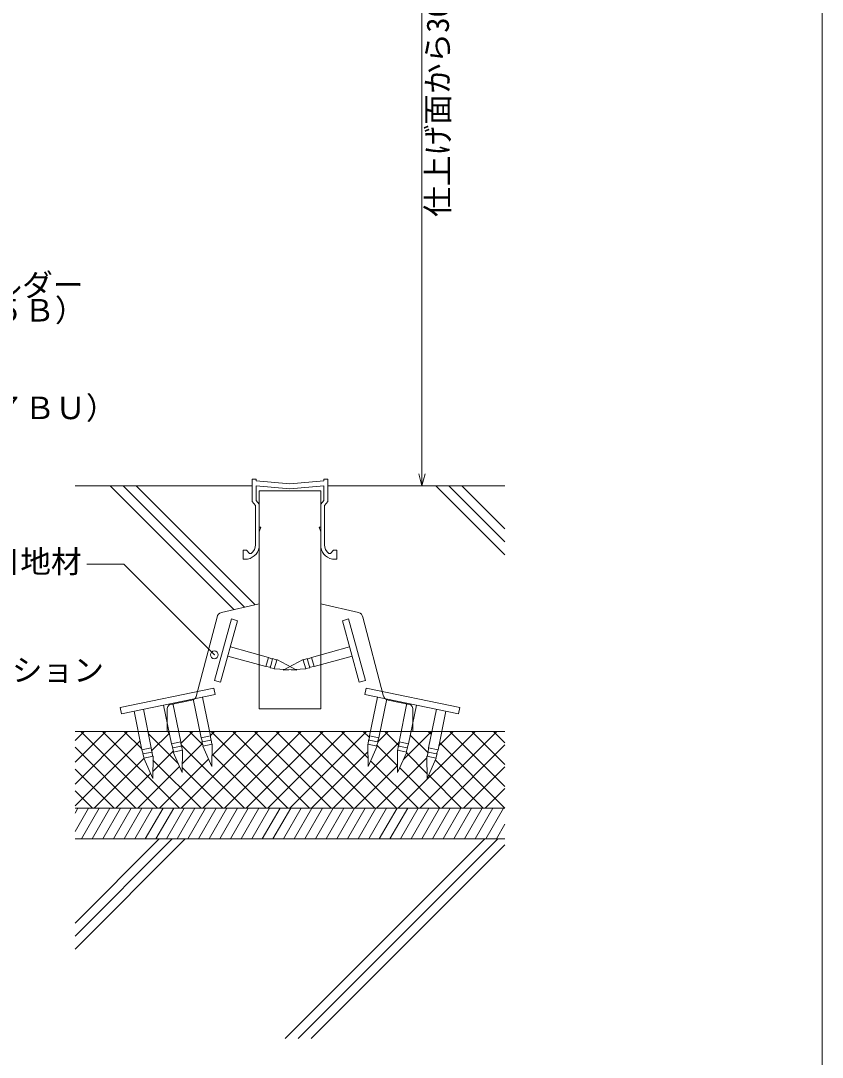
# Model space of a CAD drawing. Units: millimetres, scale not verified. Extents: x -675 to 675, y -471 to 460.
# Drawn here: x 414 to 675, y -199 to 138.5 of the extents above; entities that cross this region are included whole.
import ezdxf
from ezdxf.enums import TextEntityAlignment as Align

# ---------------------------------------------------------------- set-up
doc = ezdxf.new("R2010")
doc.units = ezdxf.units.MM
doc.header["$LTSCALE"] = 5
doc.header["$PDMODE"] = 32
doc.header["$PDSIZE"] = 2.5
doc.layers.add('1-0_芯・寸法線', color=7, linetype='Continuous', lineweight=18)
doc.layers.add('F-F', color=7, linetype='Continuous', lineweight=18)
doc.styles.add('ＭＳ ゴシック', font='')
doc.styles.get('ＭＳ ゴシック').set_extended_font_data('MS Gothic')

msp = doc.modelspace()

# ---------------------------------------------------------------- linework, layer by layer
at = {"layer": '1-0_芯・寸法線'}
for p, q in [((544.629, -12.878), (543.593, -9.014)), ((544.629, -12.878), (545.664, -9.014)), ((431.656, -12.878), (489.35, -12.878)), ((443.09, -12.878), (483.403, -53.191)), ((447.332, -12.878), (486.859, -52.404)), ((451.575, -12.878), (490.314, -51.617)), ((489.35, -18.061), (489.35, -10.788)), ((490.602, -11.309), (501.656, -12.285)), ((490.609, -17.65), (490.609, -12.866)), ((490.609, -12.866), (501.656, -13.842)), ((512.71, -11.309), (501.656, -12.285)), ((512.703, -12.866), (501.656, -13.842)), ((512.703, -17.65), (512.703, -12.866)), ((513.962, -18.061), (513.962, -10.788)), ((513.962, -12.878), (571.656, -12.878)), ((549.156, -12.878), (571.656, -35.379)), ((553.398, -12.878), (571.656, -31.136)), ((557.641, -12.878), (571.656, -26.893)), ((491.656, -14.517), (511.656, -14.517)), ((491.656, -14.517), (491.656, -85.519)), ((511.656, -14.517), (511.656, -85.519)), ((490.389, -19.301), (489.35, -18.061)), ((490.389, -19.301), (490.389, -32.09)), ((491.635, -18.891), (490.609, -17.65)), ((511.677, -18.891), (512.703, -17.65)), ((512.923, -19.301), (513.962, -18.061)), ((512.923, -19.301), (512.923, -32.09)), ((491.656, -26.382), (492.159, -26.382)), ((492.159, -26.382), (491.656, -27.891)), ((511.656, -26.382), (511.153, -26.382)), ((511.154, -26.382), (511.656, -27.891)), ((487.48, -33.873), (486.44, -33.873)), ((487.48, -33.873), (488.504, -34.897)), ((488.5, -34.901), (488.969, -34.901)), ((514.812, -34.901), (514.343, -34.901)), ((515.832, -33.873), (514.808, -34.897)), ((515.832, -33.873), (516.872, -33.873)), ((435.536, -38.445), (447.536, -38.445)), ((435.536, -38.445), (447.536, -38.445)), ((477.03, -67.939), (447.536, -38.445)), ((477.03, -67.939), (447.536, -38.445)), ((491.656, -51.311), (479.325, -54.12)), ((511.656, -51.311), (523.987, -54.12)), ((477.915, -55.621), (471.262, -81.057)), ((477.065, -76.303), (482.602, -56.261)), ((484.604, -56.815), (479.07, -76.854)), ((482.602, -56.261), (484.604, -56.815)), ((520.71, -56.261), (518.708, -56.815)), ((518.708, -56.815), (524.242, -76.854)), ((526.247, -76.303), (520.71, -56.261)), ((525.398, -55.621), (532.05, -81.057)), ((482.252, -65.332), (494.66, -68.759)), ((521.061, -65.332), (508.652, -68.759)), ((481.421, -68.339), (493.829, -71.769)), ((494.66, -68.759), (493.829, -71.769)), ((494.67, -68.775), (495.971, -69.297)), ((495.608, -70.641), (495.184, -72.143)), ((495.608, -70.641), (496.015, -69.134)), ((496.015, -69.134), (497.378, -69.693)), ((497.378, -69.693), (496.518, -72.511)), ((497.309, -69.665), (497.349, -69.504)), ((497.349, -69.504), (503.86, -72.922)), ((505.963, -69.504), (499.453, -72.922)), ((507.297, -69.134), (505.935, -69.693)), ((505.935, -69.693), (506.795, -72.511)), ((506.003, -69.665), (505.963, -69.504)), ((507.705, -70.641), (507.297, -69.134)), ((508.642, -68.775), (507.341, -69.297)), ((507.705, -70.641), (508.129, -72.143)), ((508.652, -68.759), (509.484, -71.769)), ((521.892, -68.339), (509.484, -71.769)), ((493.829, -71.769), (495.23, -71.981)), ((495.184, -72.143), (496.567, -72.352)), ((496.518, -72.511), (503.86, -72.922)), ((506.795, -72.511), (499.453, -72.922)), ((508.129, -72.143), (506.746, -72.352)), ((509.484, -71.769), (508.083, -71.981)), ((477.065, -76.303), (479.07, -76.854)), ((526.247, -76.303), (524.242, -76.854)), ((446.335, -85.062), (476.872, -78.815)), ((446.752, -87.097), (477.289, -80.85)), ((476.872, -78.815), (477.289, -80.85)), ((526.44, -78.815), (526.023, -80.85)), ((556.56, -87.097), (526.023, -80.85)), ((556.977, -85.062), (526.44, -78.815)), ((460.499, -84.286), (463.079, -96.884)), ((469.665, -82.711), (462.303, -84.246)), ((533.647, -82.711), (541.01, -84.246)), ((446.335, -85.062), (446.752, -87.097)), ((461.656, -85.464), (461.656, -92.878)), ((491.656, -85.519), (511.656, -85.519)), ((541.656, -85.464), (541.656, -92.878)), ((556.977, -85.062), (556.56, -87.097)), ((431.656, -92.878), (571.656, -92.878)), ((431.656, -110.003), (448.782, -92.878)), ((431.656, -102.932), (441.711, -92.878)), ((431.656, -95.861), (434.64, -92.878)), ((433.554, -92.878), (458.554, -117.878)), ((440.625, -92.878), (465.625, -117.878)), ((447.696, -92.878), (453.394, -98.575)), ((455.485, -93.246), (455.853, -92.878)), ((455.575, -93.686), (465.348, -103.459)), ((456.588, -99.214), (462.372, -93.43)), ((461.656, -92.878), (541.656, -92.878)), ((461.839, -92.878), (462.367, -93.406)), ((466.171, -96.702), (469.995, -92.878)), ((466.208, -117.878), (491.208, -92.878)), ((468.91, -92.878), (473.323, -97.292)), ((472.707, -94.914), (475.762, -94.288)), ((473.279, -117.878), (498.279, -92.878)), ((475.744, -94.2), (477.066, -92.878)), ((475.981, -92.878), (500.981, -117.878)), ((476.268, -100.747), (484.137, -92.878)), ((480.35, -117.878), (505.35, -92.878)), ((483.052, -92.878), (508.052, -117.878)), ((487.421, -117.878), (512.421, -92.878)), ((490.123, -92.878), (515.123, -117.878)), ((494.492, -117.878), (519.492, -92.878)), ((497.194, -92.878), (522.194, -117.878)), ((501.563, -117.878), (526.563, -92.878)), ((504.265, -92.878), (529.265, -117.878)), ((511.336, -92.878), (536.336, -117.878)), ((518.407, -92.878), (527.057, -101.528)), ((525.478, -92.878), (527.499, -94.899)), ((530.606, -94.914), (527.551, -94.288)), ((530.246, -96.266), (533.634, -92.878)), ((532.549, -92.878), (537.082, -97.411)), ((536.919, -117.878), (561.919, -92.878)), ((538.581, -102.074), (547.777, -92.878)), ((540.811, -94.068), (546.514, -99.772)), ((543.99, -117.878), (568.99, -92.878)), ((546.691, -92.878), (547.697, -93.884)), ((550.117, -97.608), (554.848, -92.878)), ((553.763, -92.878), (571.656, -110.772)), ((560.834, -92.878), (571.656, -103.701)), ((567.905, -92.878), (571.656, -96.63)), ((431.656, -117.074), (452.843, -95.888)), ((463.079, -96.884), (466.134, -96.258)), ((463.522, -98.218), (466.252, -97.659)), ((466.218, -97.257), (486.839, -117.878)), ((466.631, -103.313), (473.156, -96.788)), ((473.15, -96.249), (475.88, -95.69)), ((473.267, -97.648), (476.322, -97.022)), ((473.267, -97.648), (476.216, -104.273)), ((476.322, -97.022), (476.216, -104.273)), ((515.706, -117.878), (537.166, -96.418)), ((526.991, -97.022), (527.097, -104.273)), ((530.046, -97.648), (526.991, -97.022)), ((530.046, -97.648), (527.097, -104.273)), ((530.163, -96.249), (527.433, -95.69)), ((529.965, -97.365), (536.694, -104.094)), ((539.791, -98.218), (537.061, -97.659)), ((540.234, -96.884), (537.179, -96.258)), ((550.339, -96.526), (571.656, -117.843)), ((551.061, -117.878), (571.656, -97.282)), ((431.656, -98.051), (451.483, -117.878)), ((453.45, -98.853), (456.506, -98.227)), ((453.893, -100.188), (456.623, -99.629)), ((454.01, -101.587), (457.066, -100.961)), ((457.066, -100.961), (456.959, -108.213)), ((456.993, -105.879), (463.674, -99.199)), ((463.639, -99.618), (466.694, -98.992)), ((463.639, -99.618), (466.588, -106.243)), ((466.694, -98.992), (466.588, -106.243)), ((476.275, -100.243), (493.91, -117.878)), ((508.634, -117.878), (527.027, -99.486)), ((539.674, -99.618), (536.619, -98.992)), ((536.619, -98.992), (536.725, -106.243)), ((539.674, -99.618), (536.725, -106.243)), ((539.555, -99.884), (546.331, -106.66)), ((546.247, -100.961), (546.354, -108.213)), ((549.302, -101.587), (546.247, -100.961)), ((549.42, -100.188), (546.69, -99.629)), ((549.862, -98.853), (546.807, -98.227)), ((437.924, -117.878), (454.073, -101.729)), ((452.066, -117.878), (465.699, -104.245)), ((454.01, -101.587), (456.959, -108.213)), ((457.047, -102.229), (472.696, -117.878)), ((459.137, -117.878), (475.146, -101.869)), ((522.777, -117.878), (536.692, -103.963)), ((527.93, -102.401), (543.407, -117.878)), ((529.848, -117.878), (546.255, -101.471)), ((549.302, -101.587), (546.354, -108.213)), ((549.003, -102.261), (564.62, -117.878)), ((558.132, -117.878), (571.656, -104.354)), ((431.656, -105.122), (444.412, -117.878)), ((444.995, -117.878), (456.251, -106.622)), ((466.61, -104.72), (479.768, -117.878)), ((537.378, -104.777), (550.478, -117.878)), ((546.825, -107.154), (557.549, -117.878)), ((431.656, -112.193), (437.341, -117.878)), ((565.203, -117.878), (571.656, -111.425)), ((431.656, -117.878), (571.656, -117.878)), ((431.656, -125.518), (436.068, -117.878)), ((431.656, -119.518), (432.603, -117.878)), ((433.758, -127.878), (439.532, -117.878)), ((437.222, -127.878), (442.996, -117.878)), ((440.686, -127.878), (446.46, -117.878)), ((444.15, -127.878), (449.924, -117.878)), ((447.615, -127.878), (453.388, -117.878)), ((451.079, -127.878), (456.852, -117.878)), ((454.543, -127.878), (460.316, -117.878)), ((458.007, -127.878), (463.78, -117.878)), ((461.471, -127.878), (467.244, -117.878)), ((464.935, -127.878), (470.709, -117.878)), ((468.399, -127.878), (474.173, -117.878)), ((471.863, -127.878), (477.637, -117.878)), ((475.327, -127.878), (481.101, -117.878)), ((478.791, -127.878), (484.565, -117.878)), ((482.256, -127.878), (488.029, -117.878)), ((485.72, -127.878), (491.493, -117.878)), ((489.184, -127.878), (494.957, -117.878)), ((492.648, -127.878), (498.421, -117.878)), ((496.112, -127.878), (501.885, -117.878)), ((499.576, -127.878), (505.35, -117.878)), ((503.04, -127.878), (508.814, -117.878)), ((506.504, -127.878), (512.278, -117.878)), ((509.968, -127.878), (515.742, -117.878)), ((513.433, -127.878), (519.206, -117.878)), ((516.897, -127.878), (522.67, -117.878)), ((520.361, -127.878), (526.134, -117.878)), ((523.825, -127.878), (529.598, -117.878)), ((527.289, -127.878), (533.062, -117.878)), ((530.753, -127.878), (536.527, -117.878)), ((534.217, -127.878), (539.991, -117.878)), ((537.681, -127.878), (543.455, -117.878)), ((541.145, -127.878), (546.919, -117.878)), ((544.609, -127.878), (550.383, -117.878)), ((548.074, -127.878), (553.847, -117.878)), ((551.538, -127.878), (557.311, -117.878)), ((555.002, -127.878), (560.775, -117.878)), ((558.466, -127.878), (564.239, -117.878)), ((561.93, -127.878), (567.703, -117.878)), ((565.394, -127.878), (571.168, -117.878)), ((568.858, -127.878), (571.656, -123.031)), ((431.656, -127.878), (571.656, -127.878)), ((431.656, -155.258), (459.036, -127.878)), ((431.656, -159.501), (463.279, -127.878)), ((431.656, -163.743), (467.522, -127.878)), ((500.102, -192.878), (565.102, -127.878)), ((504.345, -192.878), (569.345, -127.878)), ((508.588, -192.878), (571.656, -129.809))]:
    msp.add_line(p, q, dxfattribs=at)
for points in [[(544.629, -12.878), (544.629, 257.309), (543.593, 253.446)], [(489.35, -10.788), (490.602, -10.788), (490.602, -11.309)], [(513.962, -10.788), (512.71, -10.788), (512.71, -11.309)], [(486.44, -33.869), (486.44, -36.771), (487.839, -36.771)], [(516.872, -33.869), (516.872, -36.771), (515.473, -36.771)], [(463.553, -83.66), (466.134, -96.258), (466.252, -97.659), (466.413, -97.627), (466.531, -99.024)], [(470.127, -82.316), (472.707, -94.914), (473.15, -96.249), (472.989, -96.282), (473.43, -97.613)], [(473.182, -81.69), (475.762, -94.288), (475.88, -95.69), (476.041, -95.657), (476.159, -97.054)], [(530.131, -81.69), (527.551, -94.288), (527.433, -95.69), (527.272, -95.657), (527.154, -97.054)], [(533.186, -82.316), (530.606, -94.914), (530.163, -96.249), (530.324, -96.282), (529.883, -97.613)], [(539.76, -83.66), (537.179, -96.258), (537.061, -97.659), (536.9, -97.627), (536.782, -99.024)], [(542.814, -84.286), (540.234, -96.884), (539.791, -98.218), (539.952, -98.252), (539.512, -99.583)], [(450.87, -86.255), (453.45, -98.853), (453.893, -100.188), (453.732, -100.222), (454.173, -101.553)], [(453.925, -85.63), (456.506, -98.227), (456.623, -99.629), (456.784, -99.597), (456.902, -100.994)], [(549.388, -85.63), (546.807, -98.227), (546.69, -99.629), (546.529, -99.597), (546.41, -100.994)], [(552.443, -86.255), (549.862, -98.853), (549.42, -100.188), (549.58, -100.222), (549.14, -101.553)], [(463.079, -96.884), (463.522, -98.218), (463.361, -98.252), (463.801, -99.583)]]:
    msp.add_lwpolyline(points, dxfattribs=at)
for centre, radius, start, end in [((486.993, -32.198), 4.651, 280.48669, 1.21745), ((487.19, -32.238), 3.203, 303.74696, 2.65432), ((516.32, -32.198), 4.651, 178.78255, 259.51331), ((516.123, -32.238), 3.203, 177.34568, 236.25304), ((479.875, -56.051), 2.007, 105.90103, 167.63176), ((523.438, -56.051), 2.007, 12.36824, 74.09897), ((463.342, -85.578), 1.689, 127.93066, 176.12807), ((469.38, -80.837), 1.895, 278.65578, 353.33931), ((533.933, -80.837), 1.895, 186.66069, 261.34422), ((539.971, -85.578), 1.689, 3.87193, 52.06934)]:
    msp.add_arc(centre, radius, start, end, dxfattribs=at)
msp.add_point((477.03, -67.939), dxfattribs=at)
at = {"layer": 'F-F'}
msp.add_lwpolyline([(-675, 460), (675, 460), (675, -440), (-675, -440)], dxfattribs=at)

# ---------------------------------------------------------------- texts
at = {"layer": '1-0_芯・寸法線', "style": 'ＭＳ ゴシック'}
msp.add_text('仕上げ面から300以上', height=7.331, rotation=90, dxfattribs=at).set_placement((555.629, 74.623), align=Align.BOTTOM_LEFT)
for s, p in [('ベースホルダー', (364.405, 46.644)), ('（ＰＢ－５Ｂ）', (365.104, 38.386)), ('（ＰＢ－１７ＢＵ）', (355.198, 6.604)), ('成形伸縮目地材', (363.814, -43.445)), ('ＰＢコーナークッション', (331.087, -78.77))]:
    msp.add_text(s, height=7.331, dxfattribs=at).set_placement(p, align=Align.BOTTOM_LEFT)

doc.saveas('drawing.dxf')
